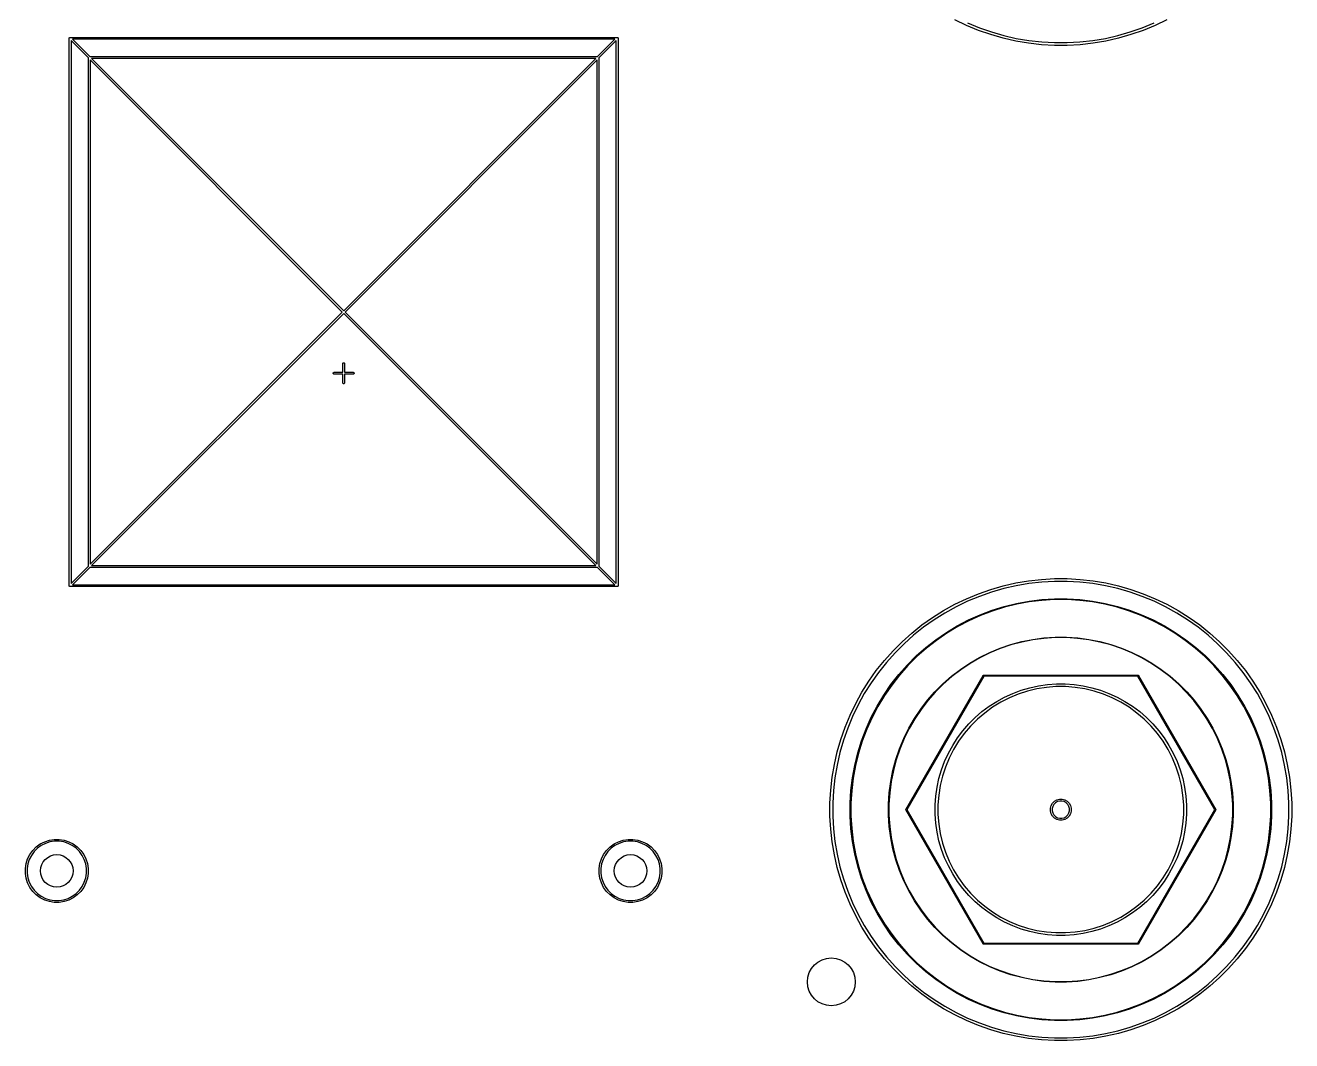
# Model space of a CAD drawing. Header units: inches. Extents: x 0.78 to 7.64, y -5.36 to -1.05.
# Drawn here: x 5.034 to 7.641, y -5.357 to -3.269 of the extents above; entities that cross this region are included whole.
import ezdxf

# ---------------------------------------------------------------- set-up
doc = ezdxf.new("R2010")
doc.units = ezdxf.units.IN
doc.header["$MEASUREMENT"] = 0
doc.layers.add('BLACK', color=250, linetype='CONTINUOUS')

msp = doc.modelspace()

# ---------------------------------------------------------------- linework, layer by layer
at = {"layer": 'BLACK', "linetype": 'CONTINUOUS'}
for p, q in [((6.9712, -3.2686), (6.9472, -3.257)), ((7.3836, -3.257), (7.3595, -3.2686)), ((6.9958, -3.2788), (6.9712, -3.2686)), ((6.9735, -3.2634), (6.9979, -3.2734)), ((7.021, -3.2876), (6.9958, -3.2788)), ((6.9979, -3.2734), (7.0227, -3.2821)), ((7.0227, -3.2821), (7.048, -3.2894)), ((7.2827, -3.2894), (7.308, -3.2821)), ((7.308, -3.2821), (7.3328, -3.2734)), ((7.3349, -3.2788), (7.3097, -3.2876)), ((7.3328, -3.2734), (7.3572, -3.2634)), ((7.3595, -3.2686), (7.3349, -3.2788)), ((5.124, -3.2953), (5.1242, -3.2945)), ((5.124, -4.4213), (5.124, -3.2953)), ((5.1242, -3.2945), (5.1252, -3.2935)), ((5.1252, -3.2935), (5.126, -3.2933)), ((5.126, -3.2933), (6.252, -3.2933)), ((5.1634, -3.3355), (5.128, -3.3)), ((5.128, -3.3), (5.128, -4.4165)), ((5.1307, -3.2972), (5.1662, -3.3327)), ((6.2472, -3.2972), (5.1307, -3.2972)), ((6.2118, -3.3327), (6.2472, -3.2972)), ((6.25, -3.3), (6.2146, -3.3355)), ((6.25, -4.4165), (6.25, -3.3)), ((6.252, -3.2933), (6.2527, -3.2935)), ((6.2527, -3.2935), (6.2538, -3.2945)), ((6.2538, -3.2945), (6.2539, -3.2953)), ((6.2539, -3.2953), (6.2539, -4.4213)), ((7.0466, -3.295), (7.021, -3.2876)), ((7.0726, -3.3009), (7.0466, -3.295)), ((7.048, -3.2894), (7.0737, -3.2953)), ((7.0989, -3.3054), (7.0726, -3.3009)), ((7.0737, -3.2953), (7.0997, -3.2997)), ((7.1254, -3.3084), (7.0989, -3.3054)), ((7.0997, -3.2997), (7.1259, -3.3027)), ((7.152, -3.3099), (7.1254, -3.3084)), ((7.1259, -3.3027), (7.1522, -3.3041)), ((7.1787, -3.3099), (7.152, -3.3099)), ((7.1522, -3.3041), (7.1785, -3.3041)), ((7.1785, -3.3041), (7.2048, -3.3027)), ((7.2053, -3.3084), (7.1787, -3.3099)), ((7.2048, -3.3027), (7.231, -3.2997)), ((7.2318, -3.3054), (7.2053, -3.3084)), ((7.231, -3.2997), (7.257, -3.2953)), ((7.2581, -3.3009), (7.2318, -3.3054)), ((7.257, -3.2953), (7.2827, -3.2894)), ((7.2841, -3.295), (7.2581, -3.3009)), ((7.3097, -3.2876), (7.2841, -3.295)), ((5.1634, -4.3811), (5.1634, -3.3355)), ((5.1662, -3.3327), (6.2118, -3.3327)), ((5.1701, -3.3366), (5.689, -3.8555)), ((6.2078, -3.3366), (5.1701, -3.3366)), ((5.689, -3.8555), (6.2078, -3.3366)), ((6.2146, -3.3355), (6.2146, -4.3811)), ((5.6862, -3.8583), (5.1673, -3.3394)), ((5.1673, -3.3394), (5.1673, -4.3771)), ((6.2106, -3.3394), (5.6918, -3.8583)), ((6.2106, -4.3771), (6.2106, -3.3394)), ((5.1673, -4.3771), (5.6862, -3.8583)), ((5.689, -3.8611), (5.1701, -4.3799)), ((6.2078, -4.3799), (5.689, -3.8611)), ((5.6918, -3.8583), (6.2106, -4.3771)), ((5.6675, -3.9835), (5.6685, -3.9824)), ((5.6675, -3.985), (5.6675, -3.9835)), ((5.6685, -3.9861), (5.6675, -3.985)), ((5.6685, -3.9824), (5.6693, -3.9823)), ((5.6693, -3.9862), (5.6685, -3.9861)), ((5.6693, -3.9823), (5.687, -3.9823)), ((5.687, -3.9862), (5.6693, -3.9862)), ((5.687, -3.9646), (5.6872, -3.9638)), ((5.687, -3.9823), (5.687, -3.9646)), ((5.687, -4.0039), (5.687, -3.9862)), ((5.6872, -3.9638), (5.6882, -3.9627)), ((5.6882, -3.9627), (5.6897, -3.9627)), ((5.6897, -3.9627), (5.6908, -3.9638)), ((5.6908, -3.9638), (5.6909, -3.9646)), ((5.6909, -3.9646), (5.6909, -3.9823)), ((5.6909, -3.9823), (5.7087, -3.9823)), ((5.7087, -3.9862), (5.6909, -3.9862)), ((5.6909, -3.9862), (5.6909, -4.0039)), ((5.7087, -3.9823), (5.7094, -3.9824)), ((5.7094, -3.9861), (5.7087, -3.9862)), ((5.7094, -3.9824), (5.7105, -3.9835)), ((5.7105, -3.985), (5.7094, -3.9861)), ((5.7105, -3.9835), (5.7105, -3.985)), ((5.6872, -4.0047), (5.687, -4.0039)), ((5.6882, -4.0058), (5.6872, -4.0047)), ((5.6897, -4.0058), (5.6882, -4.0058)), ((5.6908, -4.0047), (5.6897, -4.0058)), ((5.6909, -4.0039), (5.6908, -4.0047)), ((5.128, -4.4165), (5.1634, -4.3811)), ((5.1662, -4.3839), (5.1307, -4.4193)), ((6.2118, -4.3839), (5.1662, -4.3839)), ((5.1701, -4.3799), (6.2078, -4.3799)), ((6.2472, -4.4193), (6.2118, -4.3839)), ((6.2146, -4.3811), (6.25, -4.4165)), ((5.1242, -4.422), (5.124, -4.4213)), ((5.1252, -4.4231), (5.1242, -4.422)), ((5.126, -4.4232), (5.1252, -4.4231)), ((6.252, -4.4232), (5.126, -4.4232)), ((5.1307, -4.4193), (6.2472, -4.4193)), ((6.2527, -4.4231), (6.252, -4.4232)), ((6.2538, -4.422), (6.2527, -4.4231)), ((6.2539, -4.4213), (6.2538, -4.422)), ((6.9958, -4.4378), (7.021, -4.4289)), ((7.021, -4.4289), (7.0466, -4.4216)), ((7.048, -4.4271), (7.0227, -4.4344)), ((7.0466, -4.4216), (7.0726, -4.4156)), ((7.0737, -4.4212), (7.048, -4.4271)), ((7.0726, -4.4156), (7.0989, -4.4112)), ((7.0997, -4.4168), (7.0737, -4.4212)), ((7.0989, -4.4112), (7.1254, -4.4082)), ((7.1259, -4.4139), (7.0997, -4.4168)), ((7.1254, -4.4082), (7.152, -4.4067)), ((7.1522, -4.4124), (7.1259, -4.4139)), ((7.152, -4.4067), (7.1787, -4.4067)), ((7.1785, -4.4124), (7.1522, -4.4124)), ((7.2048, -4.4139), (7.1785, -4.4124)), ((7.1787, -4.4067), (7.2053, -4.4082)), ((7.231, -4.4168), (7.2048, -4.4139)), ((7.2053, -4.4082), (7.2318, -4.4112)), ((7.257, -4.4212), (7.231, -4.4168)), ((7.2318, -4.4112), (7.2581, -4.4156)), ((7.2827, -4.4271), (7.257, -4.4212)), ((7.2581, -4.4156), (7.2841, -4.4216)), ((7.308, -4.4344), (7.2827, -4.4271)), ((7.2841, -4.4216), (7.3097, -4.4289)), ((7.3097, -4.4289), (7.3349, -4.4378)), ((6.9472, -4.4595), (6.9712, -4.448)), ((6.9735, -4.4532), (6.9498, -4.4646)), ((6.9712, -4.448), (6.9958, -4.4378)), ((6.9979, -4.4431), (6.9735, -4.4532)), ((7.0227, -4.4344), (6.9979, -4.4431)), ((7.0488, -4.4638), (7.0743, -4.4575)), ((7.0743, -4.4575), (7.1, -4.4528)), ((7.1003, -4.4545), (7.0746, -4.4592)), ((7.1, -4.4528), (7.1261, -4.4496)), ((7.1262, -4.4514), (7.1003, -4.4545)), ((7.1261, -4.4496), (7.1522, -4.448)), ((7.1523, -4.4498), (7.1262, -4.4514)), ((7.1522, -4.448), (7.1785, -4.448)), ((7.1784, -4.4498), (7.1523, -4.4498)), ((7.2045, -4.4514), (7.1784, -4.4498)), ((7.1785, -4.448), (7.2046, -4.4496)), ((7.2304, -4.4545), (7.2045, -4.4514)), ((7.2046, -4.4496), (7.2307, -4.4528)), ((7.2561, -4.4592), (7.2304, -4.4545)), ((7.2307, -4.4528), (7.2565, -4.4575)), ((7.2565, -4.4575), (7.2819, -4.4638)), ((7.3328, -4.4431), (7.308, -4.4344)), ((7.3572, -4.4532), (7.3328, -4.4431)), ((7.3349, -4.4378), (7.3595, -4.448)), ((7.3809, -4.4646), (7.3572, -4.4532)), ((7.3595, -4.448), (7.3836, -4.4595)), ((6.9012, -4.4866), (6.9238, -4.4724)), ((6.9267, -4.4774), (6.9044, -4.4914)), ((6.9238, -4.4724), (6.9472, -4.4595)), ((6.9498, -4.4646), (6.9267, -4.4774)), ((6.9753, -4.4916), (6.9992, -4.4809)), ((6.9999, -4.4825), (6.9761, -4.4932)), ((6.9992, -4.4809), (7.0238, -4.4716)), ((7.0243, -4.4733), (6.9999, -4.4825)), ((7.0238, -4.4716), (7.0488, -4.4638)), ((7.0493, -4.4655), (7.0243, -4.4733)), ((7.0746, -4.4592), (7.0493, -4.4655)), ((7.2814, -4.4655), (7.2561, -4.4592)), ((7.3064, -4.4733), (7.2814, -4.4655)), ((7.2819, -4.4638), (7.3069, -4.4716)), ((7.3308, -4.4825), (7.3064, -4.4733)), ((7.3069, -4.4716), (7.3315, -4.4809)), ((7.3546, -4.4932), (7.3308, -4.4825)), ((7.3315, -4.4809), (7.3554, -4.4916)), ((7.404, -4.4774), (7.3809, -4.4646)), ((7.3836, -4.4595), (7.4069, -4.4724)), ((7.4263, -4.4914), (7.404, -4.4774)), ((7.4069, -4.4724), (7.4295, -4.4866)), ((6.8586, -4.5187), (6.8795, -4.502)), ((6.8829, -4.5066), (6.8623, -4.523)), ((6.8795, -4.502), (6.9012, -4.4866)), ((6.9044, -4.4914), (6.8829, -4.5066)), ((6.9297, -4.5174), (6.9521, -4.5038)), ((6.953, -4.5054), (6.9306, -4.5189)), ((6.9521, -4.5038), (6.9753, -4.4916)), ((6.9761, -4.4932), (6.953, -4.5054)), ((7.3777, -4.5054), (7.3546, -4.4932)), ((7.3554, -4.4916), (7.3786, -4.5038)), ((7.4001, -4.5189), (7.3777, -4.5054)), ((7.3786, -4.5038), (7.401, -4.5174)), ((7.4478, -4.5066), (7.4263, -4.4914)), ((7.4295, -4.4866), (7.4512, -4.502)), ((7.4684, -4.523), (7.4478, -4.5066)), ((7.4512, -4.502), (7.4721, -4.5187)), ((6.8388, -4.5364), (6.8586, -4.5187)), ((6.8623, -4.523), (6.8427, -4.5406)), ((6.8875, -4.5484), (6.9081, -4.5323)), ((6.9092, -4.5337), (6.8886, -4.5498)), ((6.9081, -4.5323), (6.9297, -4.5174)), ((6.9306, -4.5189), (6.9092, -4.5337)), ((7.0848, -4.5362), (7.1075, -4.5317)), ((7.1077, -4.5327), (7.085, -4.5372)), ((7.1075, -4.5317), (7.1306, -4.5287)), ((7.1307, -4.5297), (7.1077, -4.5327)), ((7.1306, -4.5287), (7.1537, -4.5272)), ((7.1538, -4.5281), (7.1307, -4.5297)), ((7.1537, -4.5272), (7.177, -4.5272)), ((7.1769, -4.5281), (7.1538, -4.5281)), ((7.2, -4.5297), (7.1769, -4.5281)), ((7.177, -4.5272), (7.2001, -4.5287)), ((7.223, -4.5327), (7.2, -4.5297)), ((7.2001, -4.5287), (7.2232, -4.5317)), ((7.2457, -4.5372), (7.223, -4.5327)), ((7.2232, -4.5317), (7.2459, -4.5362)), ((7.4216, -4.5337), (7.4001, -4.5189)), ((7.401, -4.5174), (7.4226, -4.5323)), ((7.4421, -4.5498), (7.4216, -4.5337)), ((7.4226, -4.5323), (7.4432, -4.5484)), ((7.488, -4.5406), (7.4684, -4.523)), ((7.4721, -4.5187), (7.4919, -4.5364)), ((6.8021, -4.5752), (6.8199, -4.5553)), ((6.8241, -4.5592), (6.8065, -4.5789)), ((6.8199, -4.5553), (6.8388, -4.5364)), ((6.8427, -4.5406), (6.8241, -4.5592)), ((6.8678, -4.5658), (6.8875, -4.5484)), ((6.8886, -4.5498), (6.8691, -4.5671)), ((6.998, -4.5689), (7.0189, -4.5586)), ((7.0193, -4.5595), (6.9985, -4.5698)), ((7.0189, -4.5586), (7.0403, -4.5497)), ((7.0407, -4.5506), (7.0193, -4.5595)), ((7.0403, -4.5497), (7.0623, -4.5423)), ((7.0626, -4.5432), (7.0407, -4.5506)), ((7.0623, -4.5423), (7.0848, -4.5362)), ((7.085, -4.5372), (7.0626, -4.5432)), ((7.2681, -4.5432), (7.2457, -4.5372)), ((7.2459, -4.5362), (7.2684, -4.5423)), ((7.29, -4.5506), (7.2681, -4.5432)), ((7.2684, -4.5423), (7.2904, -4.5497)), ((7.3114, -4.5595), (7.29, -4.5506)), ((7.2904, -4.5497), (7.3118, -4.5586)), ((7.3322, -4.5698), (7.3114, -4.5595)), ((7.3118, -4.5586), (7.3327, -4.5689)), ((7.4617, -4.5671), (7.4421, -4.5498)), ((7.4432, -4.5484), (7.4629, -4.5658)), ((7.5066, -4.5592), (7.488, -4.5406)), ((7.4919, -4.5364), (7.5108, -4.5553)), ((7.5242, -4.5789), (7.5066, -4.5592)), ((7.5108, -4.5553), (7.5286, -4.5752)), ((6.7855, -4.596), (6.8021, -4.5752)), ((6.8065, -4.5789), (6.7901, -4.5995)), ((6.8319, -4.604), (6.8493, -4.5844)), ((6.8506, -4.5856), (6.8333, -4.6051)), ((6.8493, -4.5844), (6.8678, -4.5658)), ((6.8691, -4.5671), (6.8506, -4.5856)), ((6.9586, -4.5934), (6.9779, -4.5805)), ((6.9785, -4.5813), (6.9592, -4.5942)), ((6.9779, -4.5805), (6.998, -4.5689)), ((6.9985, -4.5698), (6.9785, -4.5813)), ((7.3523, -4.5813), (7.3322, -4.5698)), ((7.3327, -4.5689), (7.3528, -4.5805)), ((7.3715, -4.5942), (7.3523, -4.5813)), ((7.3528, -4.5805), (7.3721, -4.5934)), ((7.4801, -4.5856), (7.4617, -4.5671)), ((7.4629, -4.5658), (7.4814, -4.5844)), ((7.4974, -4.6051), (7.4801, -4.5856)), ((7.4814, -4.5844), (7.4988, -4.604)), ((7.5406, -4.5995), (7.5242, -4.5789)), ((7.5286, -4.5752), (7.5452, -4.596)), ((6.7701, -4.6178), (6.7855, -4.596)), ((6.7901, -4.5995), (6.7748, -4.621)), ((6.8157, -4.6246), (6.8319, -4.604)), ((6.8333, -4.6051), (6.8172, -4.6257)), ((6.8463, -4.8814), (7.0054, -4.6058)), ((7.0068, -4.6073), (6.8483, -4.8819)), ((6.9227, -4.6228), (6.9402, -4.6075)), ((6.9408, -4.6083), (6.9234, -4.6236)), ((6.9402, -4.6075), (6.9586, -4.5934)), ((6.9592, -4.5942), (6.9408, -4.6083)), ((7.0054, -4.6058), (7.0056, -4.6055)), ((7.0056, -4.6055), (7.0058, -4.6055)), ((7.0058, -4.6055), (7.0059, -4.6054)), ((7.0059, -4.6054), (7.0062, -4.6053)), ((7.0062, -4.6053), (7.3245, -4.6053)), ((7.3239, -4.6073), (7.0068, -4.6073)), ((7.4824, -4.8819), (7.3239, -4.6073)), ((7.3245, -4.6053), (7.3248, -4.6054)), ((7.3248, -4.6054), (7.3249, -4.6055)), ((7.3249, -4.6055), (7.3251, -4.6055)), ((7.3251, -4.6055), (7.3253, -4.6058)), ((7.3253, -4.6058), (7.4844, -4.8814)), ((7.3899, -4.6083), (7.3715, -4.5942)), ((7.3721, -4.5934), (7.3905, -4.6075)), ((7.4073, -4.6236), (7.3899, -4.6083)), ((7.3905, -4.6075), (7.408, -4.6228)), ((7.5135, -4.6257), (7.4974, -4.6051)), ((7.4988, -4.604), (7.515, -4.6246)), ((7.5559, -4.621), (7.5406, -4.5995)), ((7.5452, -4.596), (7.5606, -4.6178)), ((6.7559, -4.6404), (6.7701, -4.6178)), ((6.7748, -4.621), (6.7608, -4.6433)), ((6.8008, -4.6462), (6.8157, -4.6246)), ((6.8172, -4.6257), (6.8023, -4.6472)), ((6.891, -4.6567), (6.9063, -4.6393)), ((6.907, -4.6399), (6.8918, -4.6574)), ((6.9063, -4.6393), (6.9227, -4.6228)), ((6.9234, -4.6236), (6.907, -4.6399)), ((7.0663, -4.6427), (7.0836, -4.6363)), ((7.0966, -4.6382), (7.0777, -4.6444)), ((7.0836, -4.6363), (7.1013, -4.6311)), ((7.116, -4.6336), (7.0966, -4.6382)), ((7.1013, -4.6311), (7.1194, -4.6271)), ((7.1356, -4.6305), (7.116, -4.6336)), ((7.1194, -4.6271), (7.1377, -4.6245)), ((7.1554, -4.6289), (7.1356, -4.6305)), ((7.1377, -4.6245), (7.1561, -4.6232)), ((7.1753, -4.6289), (7.1554, -4.6289)), ((7.1561, -4.6232), (7.1746, -4.6232)), ((7.1746, -4.6232), (7.193, -4.6245)), ((7.1951, -4.6305), (7.1753, -4.6289)), ((7.193, -4.6245), (7.2113, -4.6271)), ((7.2147, -4.6336), (7.1951, -4.6305)), ((7.2113, -4.6271), (7.2294, -4.6311)), ((7.2341, -4.6382), (7.2147, -4.6336)), ((7.2294, -4.6311), (7.2471, -4.6363)), ((7.253, -4.6444), (7.2341, -4.6382)), ((7.2471, -4.6363), (7.2644, -4.6427)), ((7.4237, -4.6399), (7.4073, -4.6236)), ((7.408, -4.6228), (7.4244, -4.6393)), ((7.4389, -4.6574), (7.4237, -4.6399)), ((7.4244, -4.6393), (7.4397, -4.6567)), ((7.5284, -4.6472), (7.5135, -4.6257)), ((7.515, -4.6246), (7.5299, -4.6462)), ((7.5699, -4.6433), (7.5559, -4.621)), ((7.5606, -4.6178), (7.5748, -4.6404)), ((6.7314, -4.6877), (6.743, -4.6637)), ((6.7481, -4.6663), (6.7366, -4.6901)), ((6.743, -4.6637), (6.7559, -4.6404)), ((6.7608, -4.6433), (6.7481, -4.6663)), ((6.7873, -4.6687), (6.8008, -4.6462)), ((6.8023, -4.6472), (6.7888, -4.6695)), ((6.8769, -4.6752), (6.891, -4.6567)), ((6.8918, -4.6574), (6.8777, -4.6757)), ((7.0177, -4.6693), (7.0333, -4.6593)), ((7.0417, -4.661), (7.0247, -4.6714)), ((7.0333, -4.6593), (7.0495, -4.6504)), ((7.0594, -4.652), (7.0417, -4.661)), ((7.0495, -4.6504), (7.0663, -4.6427)), ((7.0777, -4.6444), (7.0594, -4.652)), ((7.2713, -4.652), (7.253, -4.6444)), ((7.2644, -4.6427), (7.2812, -4.6504)), ((7.289, -4.661), (7.2713, -4.652)), ((7.2812, -4.6504), (7.2974, -4.6593)), ((7.306, -4.6714), (7.289, -4.661)), ((7.2974, -4.6593), (7.313, -4.6693)), ((7.453, -4.6757), (7.4389, -4.6574)), ((7.4397, -4.6567), (7.4539, -4.6752)), ((7.5419, -4.6695), (7.5284, -4.6472)), ((7.5299, -4.6462), (7.5434, -4.6687)), ((7.5826, -4.6663), (7.5699, -4.6433)), ((7.5748, -4.6404), (7.5877, -4.6637)), ((7.5941, -4.6901), (7.5826, -4.6663)), ((7.5877, -4.6637), (7.5993, -4.6877)), ((6.7212, -4.7124), (6.7314, -4.6877)), ((6.7366, -4.6901), (6.7266, -4.7144)), ((6.7643, -4.7158), (6.7751, -4.6919)), ((6.7751, -4.6919), (6.7873, -4.6687)), ((6.7888, -4.6695), (6.7767, -4.6926)), ((6.864, -4.6945), (6.8769, -4.6752)), ((6.8777, -4.6757), (6.8648, -4.695)), ((6.989, -4.6924), (7.0029, -4.6803)), ((7.0086, -4.6831), (6.9935, -4.696)), ((7.0029, -4.6803), (7.0177, -4.6693)), ((7.0247, -4.6714), (7.0086, -4.6831)), ((7.3221, -4.6831), (7.306, -4.6714)), ((7.313, -4.6693), (7.3278, -4.6803)), ((7.3372, -4.696), (7.3221, -4.6831)), ((7.3278, -4.6803), (7.3417, -4.6924)), ((7.4659, -4.695), (7.453, -4.6757)), ((7.4539, -4.6752), (7.4668, -4.6945)), ((7.554, -4.6926), (7.5419, -4.6695)), ((7.5434, -4.6687), (7.5556, -4.6919)), ((7.5556, -4.6919), (7.5664, -4.7158)), ((7.6041, -4.7144), (7.5941, -4.6901)), ((7.5993, -4.6877), (7.6095, -4.7124)), ((6.7124, -4.7375), (6.7212, -4.7124)), ((6.7266, -4.7144), (6.7179, -4.7393)), ((6.755, -4.7403), (6.7643, -4.7158)), ((6.766, -4.7165), (6.7567, -4.7409)), ((6.7767, -4.6926), (6.766, -4.7165)), ((6.8421, -4.7354), (6.8523, -4.7146)), ((6.8532, -4.715), (6.843, -4.7358)), ((6.8523, -4.7146), (6.864, -4.6945)), ((6.8648, -4.695), (6.8532, -4.715)), ((6.9638, -4.7195), (6.9759, -4.7055)), ((6.9795, -4.7101), (6.9666, -4.7252)), ((6.9759, -4.7055), (6.989, -4.6924)), ((6.9935, -4.696), (6.9795, -4.7101)), ((7.3512, -4.7101), (7.3372, -4.696)), ((7.3417, -4.6924), (7.3548, -4.7055)), ((7.3642, -4.7252), (7.3512, -4.7101)), ((7.3548, -4.7055), (7.3669, -4.7195)), ((7.4775, -4.715), (7.4659, -4.695)), ((7.4668, -4.6945), (7.4784, -4.7146)), ((7.4877, -4.7358), (7.4775, -4.715)), ((7.4784, -4.7146), (7.4886, -4.7354)), ((7.5647, -4.7165), (7.554, -4.6926)), ((7.574, -4.7409), (7.5647, -4.7165)), ((7.5664, -4.7158), (7.5757, -4.7403)), ((7.6128, -4.7393), (7.6041, -4.7144)), ((7.6095, -4.7124), (7.6183, -4.7375)), ((6.705, -4.7631), (6.7124, -4.7375)), ((6.7179, -4.7393), (6.7106, -4.7646)), ((6.7472, -4.7653), (6.755, -4.7403)), ((6.7567, -4.7409), (6.7489, -4.7658)), ((6.8332, -4.7569), (6.8421, -4.7354)), ((6.843, -4.7358), (6.8341, -4.7572)), ((6.9427, -4.7498), (6.9527, -4.7343)), ((6.9549, -4.7412), (6.9445, -4.7582)), ((6.9527, -4.7343), (6.9638, -4.7195)), ((6.9666, -4.7252), (6.9549, -4.7412)), ((7.3758, -4.7412), (7.3642, -4.7252)), ((7.3669, -4.7195), (7.378, -4.7343)), ((7.3862, -4.7582), (7.3758, -4.7412)), ((7.378, -4.7343), (7.388, -4.7498)), ((7.4966, -4.7572), (7.4877, -4.7358)), ((7.4886, -4.7354), (7.4975, -4.7569)), ((7.5818, -4.7658), (7.574, -4.7409)), ((7.5757, -4.7403), (7.5835, -4.7653)), ((7.6201, -4.7646), (7.6128, -4.7393)), ((7.6183, -4.7375), (7.6257, -4.7631)), ((6.6991, -4.7891), (6.705, -4.7631)), ((6.7106, -4.7646), (6.7047, -4.7903)), ((6.741, -4.7908), (6.7472, -4.7653)), ((6.7489, -4.7658), (6.7427, -4.7912)), ((6.8257, -4.7789), (6.8332, -4.7569)), ((6.8341, -4.7572), (6.8267, -4.7791)), ((6.9262, -4.7828), (6.9339, -4.766)), ((6.9339, -4.766), (6.9427, -4.7498)), ((6.9445, -4.7582), (6.9355, -4.7759)), ((7.3952, -4.7759), (7.3862, -4.7582)), ((7.388, -4.7498), (7.3968, -4.766)), ((7.3968, -4.766), (7.4045, -4.7828)), ((7.504, -4.7791), (7.4966, -4.7572)), ((7.4975, -4.7569), (7.505, -4.7789)), ((7.588, -4.7912), (7.5818, -4.7658)), ((7.5835, -4.7653), (7.5897, -4.7908)), ((7.626, -4.7903), (7.6201, -4.7646)), ((7.6257, -4.7631), (7.6316, -4.7891)), ((6.6946, -4.8154), (6.6991, -4.7891)), ((6.7047, -4.7903), (6.7003, -4.8162)), ((6.7362, -4.8166), (6.741, -4.7908)), ((6.7427, -4.7912), (6.738, -4.8168)), ((6.8197, -4.8013), (6.8257, -4.7789)), ((6.8267, -4.7791), (6.8207, -4.8015)), ((6.9197, -4.8001), (6.9262, -4.7828)), ((6.9279, -4.7943), (6.9217, -4.8132)), ((6.9355, -4.7759), (6.9279, -4.7943)), ((7.4029, -4.7943), (7.3952, -4.7759)), ((7.409, -4.8132), (7.4029, -4.7943)), ((7.4045, -4.7828), (7.411, -4.8001)), ((7.51, -4.8015), (7.504, -4.7791)), ((7.505, -4.7789), (7.511, -4.8013)), ((7.5927, -4.8168), (7.588, -4.7912)), ((7.5897, -4.7908), (7.5945, -4.8166)), ((7.6304, -4.8162), (7.626, -4.7903)), ((7.6316, -4.7891), (7.6361, -4.8154)), ((6.6916, -4.8419), (6.6946, -4.8154)), ((6.7003, -4.8162), (6.6973, -4.8424)), ((6.7331, -4.8426), (6.7362, -4.8166)), ((6.738, -4.8168), (6.7348, -4.8428)), ((6.8152, -4.8241), (6.8197, -4.8013)), ((6.8207, -4.8015), (6.8162, -4.8242)), ((6.9106, -4.8359), (6.9145, -4.8179)), ((6.9145, -4.8179), (6.9197, -4.8001)), ((6.9217, -4.8132), (6.9171, -4.8325)), ((7.4136, -4.8325), (7.409, -4.8132)), ((7.411, -4.8001), (7.4162, -4.8179)), ((7.4162, -4.8179), (7.4201, -4.8359)), ((7.5146, -4.8242), (7.51, -4.8015)), ((7.511, -4.8013), (7.5155, -4.8241)), ((7.5959, -4.8428), (7.5927, -4.8168)), ((7.5945, -4.8166), (7.5976, -4.8426)), ((7.6334, -4.8424), (7.6304, -4.8162)), ((7.6361, -4.8154), (7.6391, -4.8419)), ((6.6901, -4.8686), (6.6916, -4.8419)), ((6.6973, -4.8424), (6.6959, -4.8687)), ((6.7315, -4.8688), (6.7331, -4.8426)), ((6.7348, -4.8428), (6.7333, -4.8688)), ((6.8106, -4.8703), (6.8121, -4.8471)), ((6.8131, -4.8472), (6.8116, -4.8703)), ((6.8121, -4.8471), (6.8152, -4.8241)), ((6.8162, -4.8242), (6.8131, -4.8472)), ((6.908, -4.8542), (6.9106, -4.8359)), ((6.9171, -4.8325), (6.914, -4.8521)), ((7.4167, -4.8521), (7.4136, -4.8325)), ((7.4201, -4.8359), (7.4227, -4.8542)), ((7.5176, -4.8472), (7.5146, -4.8242)), ((7.5155, -4.8241), (7.5186, -4.8471)), ((7.5191, -4.8703), (7.5176, -4.8472)), ((7.5186, -4.8471), (7.5201, -4.8703)), ((7.5974, -4.8688), (7.5959, -4.8428)), ((7.5976, -4.8426), (7.5992, -4.8688)), ((7.6348, -4.8687), (7.6334, -4.8424)), ((7.6391, -4.8419), (7.6406, -4.8686)), ((6.6901, -4.8687), (6.6901, -4.8686)), ((6.6901, -4.8952), (6.6901, -4.8687)), ((6.6959, -4.8687), (6.6959, -4.8951)), ((6.7315, -4.895), (6.7315, -4.8688)), ((6.7315, -4.8688), (6.7315, -4.8688)), ((6.7333, -4.8688), (6.7333, -4.8949)), ((6.8106, -4.8935), (6.8106, -4.8703)), ((6.8106, -4.8703), (6.8106, -4.8703)), ((6.8116, -4.8703), (6.8116, -4.8935)), ((6.9067, -4.872), (6.908, -4.8542)), ((6.9067, -4.8727), (6.9067, -4.872)), ((6.9067, -4.8911), (6.9067, -4.8727)), ((6.914, -4.8521), (6.9124, -4.872)), ((6.9124, -4.872), (6.9124, -4.8918)), ((7.1439, -4.8791), (7.1453, -4.8736)), ((7.1453, -4.8736), (7.1482, -4.8687)), ((7.1482, -4.8687), (7.1522, -4.8647)), ((7.1512, -4.871), (7.1488, -4.8751)), ((7.1545, -4.8677), (7.1512, -4.871)), ((7.1522, -4.8647), (7.1571, -4.8619)), ((7.1585, -4.8654), (7.1545, -4.8677)), ((7.1571, -4.8619), (7.1625, -4.8604)), ((7.163, -4.8642), (7.1585, -4.8654)), ((7.1625, -4.8604), (7.1682, -4.8604)), ((7.1677, -4.8642), (7.163, -4.8642)), ((7.1722, -4.8654), (7.1677, -4.8642)), ((7.1682, -4.8604), (7.1736, -4.8619)), ((7.1762, -4.8677), (7.1722, -4.8654)), ((7.1736, -4.8619), (7.1785, -4.8647)), ((7.1795, -4.871), (7.1762, -4.8677)), ((7.1785, -4.8647), (7.1825, -4.8687)), ((7.1819, -4.8751), (7.1795, -4.871)), ((7.1825, -4.8687), (7.1854, -4.8736)), ((7.1854, -4.8736), (7.1868, -4.8791)), ((7.4183, -4.872), (7.4167, -4.8521)), ((7.4183, -4.8918), (7.4183, -4.872)), ((7.4227, -4.8542), (7.424, -4.8727)), ((7.424, -4.8727), (7.424, -4.8911)), ((7.5191, -4.8935), (7.5191, -4.8703)), ((7.5201, -4.8703), (7.5201, -4.8935)), ((7.5974, -4.8949), (7.5974, -4.8688)), ((7.5992, -4.8688), (7.5992, -4.895)), ((7.6348, -4.8951), (7.6348, -4.8687)), ((7.6406, -4.8686), (7.6406, -4.8952)), ((6.6916, -4.9218), (6.6901, -4.8952)), ((6.6959, -4.8951), (6.6973, -4.9214)), ((6.7331, -4.9212), (6.7315, -4.895)), ((6.7333, -4.8949), (6.7348, -4.921)), ((6.8121, -4.9167), (6.8106, -4.8935)), ((6.8116, -4.8935), (6.8131, -4.9166)), ((6.8462, -4.8818), (6.8463, -4.8814)), ((6.8462, -4.8819), (6.8462, -4.8818)), ((6.8462, -4.882), (6.8462, -4.8819)), ((6.8463, -4.8824), (6.8462, -4.882)), ((7.0054, -5.158), (6.8463, -4.8824)), ((6.8483, -4.8819), (7.0068, -5.1565)), ((6.908, -4.9096), (6.9067, -4.8911)), ((6.9124, -4.8918), (6.914, -4.9116)), ((7.1439, -4.8796), (7.1439, -4.8791)), ((7.1439, -4.8847), (7.1439, -4.8796)), ((7.1453, -4.8902), (7.1439, -4.8847)), ((7.1482, -4.8951), (7.1453, -4.8902)), ((7.1488, -4.8751), (7.1476, -4.8796)), ((7.1476, -4.8796), (7.1476, -4.8842)), ((7.1476, -4.8842), (7.1488, -4.8887)), ((7.1522, -4.8991), (7.1482, -4.8951)), ((7.1488, -4.8887), (7.1512, -4.8928)), ((7.1512, -4.8928), (7.1545, -4.8961)), ((7.1571, -4.9019), (7.1522, -4.8991)), ((7.1545, -4.8961), (7.1585, -4.8984)), ((7.1585, -4.8984), (7.163, -4.8996)), ((7.163, -4.8996), (7.1677, -4.8996)), ((7.1677, -4.8996), (7.1722, -4.8984)), ((7.1722, -4.8984), (7.1762, -4.8961)), ((7.1785, -4.8991), (7.1736, -4.9019)), ((7.1762, -4.8961), (7.1795, -4.8928)), ((7.1825, -4.8951), (7.1785, -4.8991)), ((7.1795, -4.8928), (7.1819, -4.8887)), ((7.1831, -4.8796), (7.1819, -4.8751)), ((7.1819, -4.8887), (7.1831, -4.8842)), ((7.1854, -4.8902), (7.1825, -4.8951)), ((7.1831, -4.8842), (7.1831, -4.8796)), ((7.1868, -4.8847), (7.1854, -4.8902)), ((7.1868, -4.8791), (7.1868, -4.8847)), ((7.3239, -5.1565), (7.4824, -4.8819)), ((7.4844, -4.8824), (7.3253, -5.158)), ((7.4167, -4.9116), (7.4183, -4.8918)), ((7.424, -4.8911), (7.4227, -4.9096)), ((7.4844, -4.8814), (7.4846, -4.8818)), ((7.4846, -4.882), (7.4844, -4.8824)), ((7.4846, -4.8818), (7.4845, -4.8819)), ((7.4845, -4.8819), (7.4846, -4.882)), ((7.5176, -4.9166), (7.5191, -4.8935)), ((7.5201, -4.8935), (7.5186, -4.9167)), ((7.5959, -4.921), (7.5974, -4.8949)), ((7.5992, -4.895), (7.5976, -4.9212)), ((7.6334, -4.9214), (7.6348, -4.8951)), ((7.6406, -4.8952), (7.6391, -4.9218)), ((6.6946, -4.9483), (6.6916, -4.9218)), ((6.6973, -4.9214), (6.7003, -4.9475)), ((6.7362, -4.9472), (6.7331, -4.9212)), ((6.7348, -4.921), (6.738, -4.9469)), ((6.8152, -4.9397), (6.8121, -4.9167)), ((6.8131, -4.9166), (6.8162, -4.9395)), ((6.9106, -4.9279), (6.908, -4.9096)), ((6.914, -4.9116), (6.9171, -4.9313)), ((7.1625, -4.9034), (7.1571, -4.9019)), ((7.1682, -4.9034), (7.1625, -4.9034)), ((7.1736, -4.9019), (7.1682, -4.9034)), ((7.4136, -4.9313), (7.4167, -4.9116)), ((7.4227, -4.9096), (7.4201, -4.9279)), ((7.5146, -4.9395), (7.5176, -4.9166)), ((7.5186, -4.9167), (7.5155, -4.9397)), ((7.5927, -4.9469), (7.5959, -4.921)), ((7.5976, -4.9212), (7.5945, -4.9472)), ((7.6304, -4.9475), (7.6334, -4.9214)), ((7.6391, -4.9218), (7.6361, -4.9483)), ((5.0562, -4.9585), (5.0645, -4.9525)), ((5.0645, -4.9525), (5.0736, -4.9479)), ((5.075, -4.9513), (5.0664, -4.9557)), ((5.0736, -4.9479), (5.0833, -4.9447)), ((5.0841, -4.9484), (5.075, -4.9513)), ((5.0833, -4.9447), (5.0933, -4.9431)), ((5.0936, -4.9469), (5.0841, -4.9484)), ((5.0933, -4.9431), (5.1035, -4.9431)), ((5.1032, -4.9469), (5.0936, -4.9469)), ((5.1127, -4.9484), (5.1032, -4.9469)), ((5.1035, -4.9431), (5.1136, -4.9447)), ((5.1219, -4.9513), (5.1127, -4.9484)), ((5.1136, -4.9447), (5.1233, -4.9479)), ((5.1304, -4.9557), (5.1219, -4.9513)), ((5.1233, -4.9479), (5.1324, -4.9525)), ((5.1324, -4.9525), (5.1406, -4.9585)), ((6.2373, -4.9585), (6.2456, -4.9525)), ((6.2456, -4.9525), (6.2547, -4.9479)), ((6.2561, -4.9513), (6.2475, -4.9557)), ((6.2547, -4.9479), (6.2644, -4.9447)), ((6.2652, -4.9484), (6.2561, -4.9513)), ((6.2644, -4.9447), (6.2744, -4.9431)), ((6.2747, -4.9469), (6.2652, -4.9484)), ((6.2744, -4.9431), (6.2846, -4.9431)), ((6.2843, -4.9469), (6.2747, -4.9469)), ((6.2938, -4.9484), (6.2843, -4.9469)), ((6.2846, -4.9431), (6.2947, -4.9447)), ((6.303, -4.9513), (6.2938, -4.9484)), ((6.2947, -4.9447), (6.3044, -4.9479)), ((6.3115, -4.9557), (6.303, -4.9513)), ((6.3044, -4.9479), (6.3135, -4.9525)), ((6.3135, -4.9525), (6.3217, -4.9585)), ((6.6991, -4.9746), (6.6946, -4.9483)), ((6.7003, -4.9475), (6.7047, -4.9735)), ((6.741, -4.973), (6.7362, -4.9472)), ((6.738, -4.9469), (6.7427, -4.9726)), ((6.8197, -4.9625), (6.8152, -4.9397)), ((6.8162, -4.9395), (6.8207, -4.9623)), ((6.9145, -4.9459), (6.9106, -4.9279)), ((6.9197, -4.9636), (6.9145, -4.9459)), ((6.9171, -4.9313), (6.9217, -4.9506)), ((6.9217, -4.9506), (6.9279, -4.9695)), ((7.4029, -4.9695), (7.409, -4.9506)), ((7.409, -4.9506), (7.4136, -4.9313)), ((7.4162, -4.9459), (7.411, -4.9636)), ((7.4201, -4.9279), (7.4162, -4.9459)), ((7.51, -4.9623), (7.5146, -4.9395)), ((7.5155, -4.9397), (7.511, -4.9625)), ((7.588, -4.9726), (7.5927, -4.9469)), ((7.5945, -4.9472), (7.5897, -4.973)), ((7.626, -4.9735), (7.6304, -4.9475)), ((7.6361, -4.9483), (7.6316, -4.9746)), ((5.0384, -4.983), (5.043, -4.9739)), ((5.0462, -4.9759), (5.0419, -4.9844)), ((5.043, -4.9739), (5.049, -4.9657)), ((5.0519, -4.9681), (5.0462, -4.9759)), ((5.049, -4.9657), (5.0562, -4.9585)), ((5.0587, -4.9613), (5.0519, -4.9681)), ((5.0664, -4.9557), (5.0587, -4.9613)), ((5.1382, -4.9613), (5.1304, -4.9557)), ((5.145, -4.9681), (5.1382, -4.9613)), ((5.1406, -4.9585), (5.1478, -4.9657)), ((5.1506, -4.9759), (5.145, -4.9681)), ((5.1478, -4.9657), (5.1538, -4.9739)), ((5.155, -4.9844), (5.1506, -4.9759)), ((5.1538, -4.9739), (5.1584, -4.983)), ((6.2195, -4.983), (6.2241, -4.9739)), ((6.2273, -4.9759), (6.223, -4.9844)), ((6.2241, -4.9739), (6.2301, -4.9657)), ((6.233, -4.9681), (6.2273, -4.9759)), ((6.2301, -4.9657), (6.2373, -4.9585)), ((6.2398, -4.9613), (6.233, -4.9681)), ((6.2475, -4.9557), (6.2398, -4.9613)), ((6.3193, -4.9613), (6.3115, -4.9557)), ((6.3261, -4.9681), (6.3193, -4.9613)), ((6.3217, -4.9585), (6.3289, -4.9657)), ((6.3317, -4.9759), (6.3261, -4.9681)), ((6.3289, -4.9657), (6.3349, -4.9739)), ((6.3361, -4.9844), (6.3317, -4.9759)), ((6.3349, -4.9739), (6.3395, -4.983)), ((6.705, -5.0006), (6.6991, -4.9746)), ((6.7047, -4.9735), (6.7106, -4.9992)), ((6.7472, -4.9984), (6.741, -4.973)), ((6.7427, -4.9726), (6.7489, -4.998)), ((6.8257, -4.9849), (6.8197, -4.9625)), ((6.8207, -4.9623), (6.8267, -4.9846)), ((6.9262, -4.981), (6.9197, -4.9636)), ((6.9279, -4.9695), (6.9355, -4.9879)), ((7.3952, -4.9879), (7.4029, -4.9695)), ((7.411, -4.9636), (7.4045, -4.981)), ((7.504, -4.9846), (7.51, -4.9623)), ((7.511, -4.9625), (7.505, -4.9849)), ((7.5818, -4.998), (7.588, -4.9726)), ((7.5897, -4.973), (7.5835, -4.9984)), ((7.6201, -4.9992), (7.626, -4.9735)), ((7.6316, -4.9746), (7.6257, -5.0006)), ((5.0337, -5.0028), (5.0353, -4.9927)), ((5.0337, -5.0031), (5.0337, -5.0028)), ((5.0337, -5.013), (5.0337, -5.0031)), ((5.0353, -4.9927), (5.0384, -4.983)), ((5.0389, -4.9936), (5.0374, -5.0031)), ((5.0374, -5.0031), (5.0374, -5.0127)), ((5.0419, -4.9844), (5.0389, -4.9936)), ((5.1579, -4.9936), (5.155, -4.9844)), ((5.1594, -5.0031), (5.1579, -4.9936)), ((5.1584, -4.983), (5.1616, -4.9927)), ((5.1594, -5.0127), (5.1594, -5.0031)), ((5.1616, -4.9927), (5.1632, -5.0028)), ((5.1632, -5.0028), (5.1632, -5.013)), ((6.2148, -5.0028), (6.2164, -4.9927)), ((6.2148, -5.0031), (6.2148, -5.0028)), ((6.2148, -5.013), (6.2148, -5.0031)), ((6.2164, -4.9927), (6.2195, -4.983)), ((6.22, -4.9936), (6.2185, -5.0031)), ((6.2185, -5.0031), (6.2185, -5.0127)), ((6.223, -4.9844), (6.22, -4.9936)), ((6.339, -4.9936), (6.3361, -4.9844)), ((6.3406, -5.0031), (6.339, -4.9936)), ((6.3395, -4.983), (6.3427, -4.9927)), ((6.3406, -5.0127), (6.3406, -5.0031)), ((6.3427, -4.9927), (6.3443, -5.0028)), ((6.3443, -5.0028), (6.3443, -5.013)), ((6.7124, -5.0263), (6.705, -5.0006)), ((6.7106, -4.9992), (6.7179, -5.0245)), ((6.755, -5.0235), (6.7472, -4.9984)), ((6.7489, -4.998), (6.7567, -5.0229)), ((6.8332, -5.0069), (6.8257, -4.9849)), ((6.8267, -4.9846), (6.8341, -5.0066)), ((6.9339, -4.9978), (6.9262, -4.981)), ((6.9427, -5.014), (6.9339, -4.9978)), ((6.9355, -4.9879), (6.9445, -5.0056)), ((7.3862, -5.0056), (7.3952, -4.9879)), ((7.3968, -4.9978), (7.388, -5.014)), ((7.4045, -4.981), (7.3968, -4.9978)), ((7.4966, -5.0066), (7.504, -4.9846)), ((7.505, -4.9849), (7.4975, -5.0069)), ((7.574, -5.0229), (7.5818, -4.998)), ((7.5835, -4.9984), (7.5757, -5.0235)), ((7.6128, -5.0245), (7.6201, -4.9992)), ((7.6257, -5.0006), (7.6183, -5.0263)), ((5.0353, -5.023), (5.0337, -5.013)), ((5.0384, -5.0327), (5.0353, -5.023)), ((5.0374, -5.0127), (5.0389, -5.0222)), ((5.0389, -5.0222), (5.0419, -5.0313)), ((5.0419, -5.0313), (5.0462, -5.0399)), ((5.1506, -5.0399), (5.155, -5.0313)), ((5.155, -5.0313), (5.1579, -5.0222)), ((5.1579, -5.0222), (5.1594, -5.0127)), ((5.1616, -5.023), (5.1584, -5.0327)), ((5.1632, -5.013), (5.1616, -5.023)), ((6.2164, -5.023), (6.2148, -5.013)), ((6.2195, -5.0327), (6.2164, -5.023)), ((6.2185, -5.0127), (6.22, -5.0222)), ((6.22, -5.0222), (6.223, -5.0313)), ((6.223, -5.0313), (6.2273, -5.0399)), ((6.3317, -5.0399), (6.3361, -5.0313)), ((6.3361, -5.0313), (6.339, -5.0222)), ((6.339, -5.0222), (6.3406, -5.0127)), ((6.3427, -5.023), (6.3395, -5.0327)), ((6.3443, -5.013), (6.3427, -5.023)), ((6.7212, -5.0514), (6.7124, -5.0263)), ((6.7179, -5.0245), (6.7266, -5.0494)), ((6.7643, -5.048), (6.755, -5.0235)), ((6.7567, -5.0229), (6.766, -5.0473)), ((6.8421, -5.0284), (6.8332, -5.0069)), ((6.8341, -5.0066), (6.843, -5.028)), ((6.8523, -5.0492), (6.8421, -5.0284)), ((6.843, -5.028), (6.8532, -5.0487)), ((6.9527, -5.0295), (6.9427, -5.014)), ((6.9445, -5.0056), (6.9549, -5.0225)), ((6.9638, -5.0443), (6.9527, -5.0295)), ((6.9549, -5.0225), (6.9666, -5.0386)), ((7.3642, -5.0386), (7.3758, -5.0225)), ((7.378, -5.0295), (7.3669, -5.0443)), ((7.3758, -5.0225), (7.3862, -5.0056)), ((7.388, -5.014), (7.378, -5.0295)), ((7.4775, -5.0487), (7.4877, -5.028)), ((7.4886, -5.0284), (7.4784, -5.0492)), ((7.4877, -5.028), (7.4966, -5.0066)), ((7.4975, -5.0069), (7.4886, -5.0284)), ((7.5647, -5.0473), (7.574, -5.0229)), ((7.5757, -5.0235), (7.5664, -5.048)), ((7.6041, -5.0494), (7.6128, -5.0245)), ((7.6183, -5.0263), (7.6095, -5.0514)), ((5.043, -5.0418), (5.0384, -5.0327)), ((5.049, -5.0501), (5.043, -5.0418)), ((5.0462, -5.0399), (5.0519, -5.0476)), ((5.0562, -5.0573), (5.049, -5.0501)), ((5.0519, -5.0476), (5.0587, -5.0544)), ((5.0645, -5.0633), (5.0562, -5.0573)), ((5.0587, -5.0544), (5.0664, -5.0601)), ((5.1304, -5.0601), (5.1382, -5.0544)), ((5.1406, -5.0573), (5.1324, -5.0633)), ((5.1382, -5.0544), (5.145, -5.0476)), ((5.1478, -5.0501), (5.1406, -5.0573)), ((5.145, -5.0476), (5.1506, -5.0399)), ((5.1538, -5.0418), (5.1478, -5.0501)), ((5.1584, -5.0327), (5.1538, -5.0418)), ((6.2241, -5.0418), (6.2195, -5.0327)), ((6.2301, -5.0501), (6.2241, -5.0418)), ((6.2273, -5.0399), (6.233, -5.0476)), ((6.2373, -5.0573), (6.2301, -5.0501)), ((6.233, -5.0476), (6.2398, -5.0544)), ((6.2456, -5.0633), (6.2373, -5.0573)), ((6.2398, -5.0544), (6.2475, -5.0601)), ((6.3115, -5.0601), (6.3193, -5.0544)), ((6.3217, -5.0573), (6.3135, -5.0633)), ((6.3193, -5.0544), (6.3261, -5.0476)), ((6.3289, -5.0501), (6.3217, -5.0573)), ((6.3261, -5.0476), (6.3317, -5.0399)), ((6.3349, -5.0418), (6.3289, -5.0501)), ((6.3395, -5.0327), (6.3349, -5.0418)), ((6.7314, -5.0761), (6.7212, -5.0514)), ((6.7266, -5.0494), (6.7366, -5.0737)), ((6.7751, -5.0719), (6.7643, -5.048)), ((6.766, -5.0473), (6.7767, -5.0711)), ((6.864, -5.0693), (6.8523, -5.0492)), ((6.8532, -5.0487), (6.8648, -5.0688)), ((6.9759, -5.0583), (6.9638, -5.0443)), ((6.9666, -5.0386), (6.9795, -5.0537)), ((6.9795, -5.0537), (6.9935, -5.0678)), ((7.3372, -5.0678), (7.3512, -5.0537)), ((7.3512, -5.0537), (7.3642, -5.0386)), ((7.3669, -5.0443), (7.3548, -5.0583)), ((7.4659, -5.0688), (7.4775, -5.0487)), ((7.4784, -5.0492), (7.4668, -5.0693)), ((7.554, -5.0711), (7.5647, -5.0473)), ((7.5664, -5.048), (7.5556, -5.0719)), ((7.5941, -5.0737), (7.6041, -5.0494)), ((7.6095, -5.0514), (7.5993, -5.0761)), ((5.0736, -5.0679), (5.0645, -5.0633)), ((5.0664, -5.0601), (5.075, -5.0644)), ((5.0833, -5.071), (5.0736, -5.0679)), ((5.075, -5.0644), (5.0841, -5.0674)), ((5.0933, -5.0726), (5.0833, -5.071)), ((5.0841, -5.0674), (5.0936, -5.0689)), ((5.1035, -5.0726), (5.0933, -5.0726)), ((5.0936, -5.0689), (5.1032, -5.0689)), ((5.1032, -5.0689), (5.1127, -5.0674)), ((5.1136, -5.071), (5.1035, -5.0726)), ((5.1127, -5.0674), (5.1219, -5.0644)), ((5.1233, -5.0679), (5.1136, -5.071)), ((5.1219, -5.0644), (5.1304, -5.0601)), ((5.1324, -5.0633), (5.1233, -5.0679)), ((6.2547, -5.0679), (6.2456, -5.0633)), ((6.2475, -5.0601), (6.2561, -5.0644)), ((6.2644, -5.071), (6.2547, -5.0679)), ((6.2561, -5.0644), (6.2652, -5.0674)), ((6.2744, -5.0726), (6.2644, -5.071)), ((6.2652, -5.0674), (6.2747, -5.0689)), ((6.2846, -5.0726), (6.2744, -5.0726)), ((6.2747, -5.0689), (6.2843, -5.0689)), ((6.2843, -5.0689), (6.2938, -5.0674)), ((6.2947, -5.071), (6.2846, -5.0726)), ((6.2938, -5.0674), (6.303, -5.0644)), ((6.3044, -5.0679), (6.2947, -5.071)), ((6.303, -5.0644), (6.3115, -5.0601)), ((6.3135, -5.0633), (6.3044, -5.0679)), ((6.743, -5.1001), (6.7314, -5.0761)), ((6.7366, -5.0737), (6.7481, -5.0975)), ((6.7873, -5.0951), (6.7751, -5.0719)), ((6.7767, -5.0711), (6.7888, -5.0943)), ((6.8769, -5.0886), (6.864, -5.0693)), ((6.8648, -5.0688), (6.8777, -5.088)), ((6.989, -5.0713), (6.9759, -5.0583)), ((7.0029, -5.0834), (6.989, -5.0713)), ((6.9935, -5.0678), (7.0086, -5.0807)), ((7.0177, -5.0945), (7.0029, -5.0834)), ((7.0086, -5.0807), (7.0247, -5.0924)), ((7.306, -5.0924), (7.3221, -5.0807)), ((7.3278, -5.0834), (7.313, -5.0945)), ((7.3221, -5.0807), (7.3372, -5.0678)), ((7.3417, -5.0713), (7.3278, -5.0834)), ((7.3548, -5.0583), (7.3417, -5.0713)), ((7.453, -5.088), (7.4659, -5.0688)), ((7.4668, -5.0693), (7.4539, -5.0886)), ((7.5419, -5.0943), (7.554, -5.0711)), ((7.5556, -5.0719), (7.5434, -5.0951)), ((7.5826, -5.0975), (7.5941, -5.0737)), ((7.5993, -5.0761), (7.5877, -5.1001)), ((6.7559, -5.1234), (6.743, -5.1001)), ((6.7481, -5.0975), (6.7608, -5.1205)), ((6.8008, -5.1176), (6.7873, -5.0951)), ((6.7888, -5.0943), (6.8023, -5.1166)), ((6.891, -5.107), (6.8769, -5.0886)), ((6.8777, -5.088), (6.8918, -5.1064)), ((6.9063, -5.1245), (6.891, -5.107)), ((6.8918, -5.1064), (6.907, -5.1238)), ((7.0333, -5.1045), (7.0177, -5.0945)), ((7.0247, -5.0924), (7.0417, -5.1028)), ((7.0495, -5.1134), (7.0333, -5.1045)), ((7.0417, -5.1028), (7.0594, -5.1118)), ((7.2713, -5.1118), (7.289, -5.1028)), ((7.2974, -5.1045), (7.2812, -5.1134)), ((7.289, -5.1028), (7.306, -5.0924)), ((7.313, -5.0945), (7.2974, -5.1045)), ((7.4237, -5.1238), (7.4389, -5.1064)), ((7.4397, -5.107), (7.4244, -5.1245)), ((7.4389, -5.1064), (7.453, -5.088)), ((7.4539, -5.0886), (7.4397, -5.107)), ((7.5284, -5.1166), (7.5419, -5.0943)), ((7.5434, -5.0951), (7.5299, -5.1176)), ((7.5699, -5.1205), (7.5826, -5.0975)), ((7.5877, -5.1001), (7.5748, -5.1234)), ((6.7701, -5.146), (6.7559, -5.1234)), ((6.7608, -5.1205), (6.7748, -5.1428)), ((6.8157, -5.1391), (6.8008, -5.1176)), ((6.8023, -5.1166), (6.8172, -5.1381)), ((6.9227, -5.1409), (6.9063, -5.1245)), ((6.907, -5.1238), (6.9234, -5.1402)), ((7.0663, -5.121), (7.0495, -5.1134)), ((7.0594, -5.1118), (7.0777, -5.1194)), ((7.0836, -5.1275), (7.0663, -5.121)), ((7.0777, -5.1194), (7.0966, -5.1255)), ((7.1013, -5.1327), (7.0836, -5.1275)), ((7.0966, -5.1255), (7.116, -5.1302)), ((7.1194, -5.1366), (7.1013, -5.1327)), ((7.116, -5.1302), (7.1356, -5.1333)), ((7.1356, -5.1333), (7.1554, -5.1348)), ((7.1554, -5.1348), (7.1753, -5.1348)), ((7.1753, -5.1348), (7.1951, -5.1333)), ((7.1951, -5.1333), (7.2147, -5.1302)), ((7.2294, -5.1327), (7.2113, -5.1366)), ((7.2147, -5.1302), (7.2341, -5.1255)), ((7.2471, -5.1275), (7.2294, -5.1327)), ((7.2341, -5.1255), (7.253, -5.1194)), ((7.2644, -5.121), (7.2471, -5.1275)), ((7.253, -5.1194), (7.2713, -5.1118)), ((7.2812, -5.1134), (7.2644, -5.121)), ((7.4073, -5.1402), (7.4237, -5.1238)), ((7.4244, -5.1245), (7.408, -5.1409)), ((7.5135, -5.1381), (7.5284, -5.1166)), ((7.5299, -5.1176), (7.515, -5.1391)), ((7.5559, -5.1428), (7.5699, -5.1205)), ((7.5748, -5.1234), (7.5606, -5.146)), ((6.7855, -5.1678), (6.7701, -5.146)), ((6.7748, -5.1428), (6.7901, -5.1643)), ((6.8319, -5.1598), (6.8157, -5.1391)), ((6.8172, -5.1381), (6.8333, -5.1586)), ((6.8493, -5.1794), (6.8319, -5.1598)), ((6.8333, -5.1586), (6.8506, -5.1782)), ((6.9402, -5.1562), (6.9227, -5.1409)), ((6.9234, -5.1402), (6.9408, -5.1555)), ((6.9586, -5.1704), (6.9402, -5.1562)), ((6.9408, -5.1555), (6.9592, -5.1696)), ((7.0056, -5.1583), (7.0054, -5.158)), ((7.0058, -5.1583), (7.0056, -5.1583)), ((7.0059, -5.1584), (7.0058, -5.1583)), ((7.0062, -5.1585), (7.0059, -5.1584)), ((7.3245, -5.1585), (7.0062, -5.1585)), ((7.0068, -5.1565), (7.3239, -5.1565)), ((7.1377, -5.1393), (7.1194, -5.1366)), ((7.1561, -5.1406), (7.1377, -5.1393)), ((7.1746, -5.1406), (7.1561, -5.1406)), ((7.193, -5.1393), (7.1746, -5.1406)), ((7.2113, -5.1366), (7.193, -5.1393)), ((7.3248, -5.1584), (7.3245, -5.1585)), ((7.3249, -5.1583), (7.3248, -5.1584)), ((7.3251, -5.1583), (7.3249, -5.1583)), ((7.3253, -5.158), (7.3251, -5.1583)), ((7.3715, -5.1696), (7.3899, -5.1555)), ((7.3905, -5.1562), (7.3721, -5.1704)), ((7.3899, -5.1555), (7.4073, -5.1402)), ((7.408, -5.1409), (7.3905, -5.1562)), ((7.4801, -5.1782), (7.4974, -5.1586)), ((7.4988, -5.1598), (7.4814, -5.1794)), ((7.4974, -5.1586), (7.5135, -5.1381)), ((7.515, -5.1391), (7.4988, -5.1598)), ((7.5406, -5.1643), (7.5559, -5.1428)), ((7.5606, -5.146), (7.5452, -5.1678)), ((6.8021, -5.1886), (6.7855, -5.1678)), ((6.7901, -5.1643), (6.8065, -5.1849)), ((6.8065, -5.1849), (6.8241, -5.2046)), ((6.8678, -5.1979), (6.8493, -5.1794)), ((6.8506, -5.1782), (6.8691, -5.1967)), ((6.9779, -5.1833), (6.9586, -5.1704)), ((6.9592, -5.1696), (6.9785, -5.1824)), ((6.998, -5.1949), (6.9779, -5.1833)), ((6.9785, -5.1824), (6.9985, -5.194)), ((7.3322, -5.194), (7.3523, -5.1824)), ((7.3528, -5.1833), (7.3327, -5.1949)), ((7.3523, -5.1824), (7.3715, -5.1696)), ((7.3721, -5.1704), (7.3528, -5.1833)), ((7.4617, -5.1967), (7.4801, -5.1782)), ((7.4814, -5.1794), (7.4629, -5.1979)), ((7.5066, -5.2046), (7.5242, -5.1849)), ((7.5242, -5.1849), (7.5406, -5.1643)), ((7.5452, -5.1678), (7.5286, -5.1886)), ((6.8199, -5.2085), (6.8021, -5.1886)), ((6.8388, -5.2273), (6.8199, -5.2085)), ((6.8241, -5.2046), (6.8427, -5.2232)), ((6.8875, -5.2153), (6.8678, -5.1979)), ((6.8691, -5.1967), (6.8886, -5.214)), ((7.0189, -5.2052), (6.998, -5.1949)), ((6.9985, -5.194), (7.0193, -5.2043)), ((7.0403, -5.2141), (7.0189, -5.2052)), ((7.0193, -5.2043), (7.0407, -5.2131)), ((7.0407, -5.2131), (7.0626, -5.2206)), ((7.2681, -5.2206), (7.29, -5.2131)), ((7.29, -5.2131), (7.3114, -5.2043)), ((7.3118, -5.2052), (7.2904, -5.2141)), ((7.3114, -5.2043), (7.3322, -5.194)), ((7.3327, -5.1949), (7.3118, -5.2052)), ((7.4421, -5.214), (7.4617, -5.1967)), ((7.4629, -5.1979), (7.4432, -5.2153)), ((7.488, -5.2232), (7.5066, -5.2046)), ((7.5108, -5.2085), (7.4919, -5.2273)), ((7.5286, -5.1886), (7.5108, -5.2085)), ((6.8586, -5.2451), (6.8388, -5.2273)), ((6.8427, -5.2232), (6.8623, -5.2407)), ((6.9081, -5.2315), (6.8875, -5.2153)), ((6.8886, -5.214), (6.9092, -5.2301)), ((6.9297, -5.2464), (6.9081, -5.2315)), ((6.9092, -5.2301), (6.9306, -5.2449)), ((7.0623, -5.2215), (7.0403, -5.2141)), ((7.0848, -5.2275), (7.0623, -5.2215)), ((7.0626, -5.2206), (7.085, -5.2266)), ((7.1075, -5.2321), (7.0848, -5.2275)), ((7.085, -5.2266), (7.1077, -5.2311)), ((7.1306, -5.2351), (7.1075, -5.2321)), ((7.1077, -5.2311), (7.1307, -5.2341)), ((7.1537, -5.2366), (7.1306, -5.2351)), ((7.1307, -5.2341), (7.1538, -5.2356)), ((7.177, -5.2366), (7.1537, -5.2366)), ((7.1538, -5.2356), (7.1769, -5.2356)), ((7.1769, -5.2356), (7.2, -5.2341)), ((7.2001, -5.2351), (7.177, -5.2366)), ((7.2, -5.2341), (7.223, -5.2311)), ((7.2232, -5.2321), (7.2001, -5.2351)), ((7.223, -5.2311), (7.2457, -5.2266)), ((7.2459, -5.2275), (7.2232, -5.2321)), ((7.2457, -5.2266), (7.2681, -5.2206)), ((7.2684, -5.2215), (7.2459, -5.2275)), ((7.2904, -5.2141), (7.2684, -5.2215)), ((7.4001, -5.2449), (7.4216, -5.2301)), ((7.4226, -5.2315), (7.401, -5.2464)), ((7.4216, -5.2301), (7.4421, -5.214)), ((7.4432, -5.2153), (7.4226, -5.2315)), ((7.4684, -5.2407), (7.488, -5.2232)), ((7.4919, -5.2273), (7.4721, -5.2451)), ((6.8795, -5.2617), (6.8586, -5.2451)), ((6.8623, -5.2407), (6.8829, -5.2572)), ((6.9012, -5.2772), (6.8795, -5.2617)), ((6.8829, -5.2572), (6.9044, -5.2724)), ((6.9521, -5.26), (6.9297, -5.2464)), ((6.9306, -5.2449), (6.953, -5.2584)), ((6.9753, -5.2721), (6.9521, -5.26)), ((6.953, -5.2584), (6.9761, -5.2706)), ((7.3546, -5.2706), (7.3777, -5.2584)), ((7.3786, -5.26), (7.3554, -5.2721)), ((7.3777, -5.2584), (7.4001, -5.2449)), ((7.401, -5.2464), (7.3786, -5.26)), ((7.4263, -5.2724), (7.4478, -5.2572)), ((7.4512, -5.2617), (7.4295, -5.2772)), ((7.4478, -5.2572), (7.4684, -5.2407)), ((7.4721, -5.2451), (7.4512, -5.2617)), ((6.9238, -5.2914), (6.9012, -5.2772)), ((6.9044, -5.2724), (6.9267, -5.2864)), ((6.9472, -5.3043), (6.9238, -5.2914)), ((6.9267, -5.2864), (6.9498, -5.2992)), ((6.9992, -5.2829), (6.9753, -5.2721)), ((6.9761, -5.2706), (6.9999, -5.2813)), ((7.0238, -5.2922), (6.9992, -5.2829)), ((6.9999, -5.2813), (7.0243, -5.2905)), ((7.0243, -5.2905), (7.0493, -5.2983)), ((7.2814, -5.2983), (7.3064, -5.2905)), ((7.3064, -5.2905), (7.3308, -5.2813)), ((7.3315, -5.2829), (7.3069, -5.2922)), ((7.3308, -5.2813), (7.3546, -5.2706)), ((7.3554, -5.2721), (7.3315, -5.2829)), ((7.3809, -5.2992), (7.404, -5.2864)), ((7.4069, -5.2914), (7.3836, -5.3043)), ((7.404, -5.2864), (7.4263, -5.2724)), ((7.4295, -5.2772), (7.4069, -5.2914)), ((6.9712, -5.3158), (6.9472, -5.3043)), ((6.9498, -5.2992), (6.9735, -5.3106)), ((6.9958, -5.326), (6.9712, -5.3158)), ((6.9735, -5.3106), (6.9979, -5.3207)), ((7.0488, -5.3), (7.0238, -5.2922)), ((7.0743, -5.3063), (7.0488, -5.3)), ((7.0493, -5.2983), (7.0746, -5.3045)), ((7.1, -5.311), (7.0743, -5.3063)), ((7.0746, -5.3045), (7.1003, -5.3093)), ((7.1261, -5.3142), (7.1, -5.311)), ((7.1003, -5.3093), (7.1262, -5.3124)), ((7.1522, -5.3157), (7.1261, -5.3142)), ((7.1262, -5.3124), (7.1523, -5.314)), ((7.1785, -5.3157), (7.1522, -5.3157)), ((7.1523, -5.314), (7.1784, -5.314)), ((7.1784, -5.314), (7.2045, -5.3124)), ((7.2046, -5.3142), (7.1785, -5.3157)), ((7.2045, -5.3124), (7.2304, -5.3093)), ((7.2307, -5.311), (7.2046, -5.3142)), ((7.2304, -5.3093), (7.2561, -5.3045)), ((7.2565, -5.3063), (7.2307, -5.311)), ((7.2561, -5.3045), (7.2814, -5.2983)), ((7.2819, -5.3), (7.2565, -5.3063)), ((7.3069, -5.2922), (7.2819, -5.3)), ((7.3328, -5.3207), (7.3572, -5.3106)), ((7.3595, -5.3158), (7.3349, -5.326)), ((7.3572, -5.3106), (7.3809, -5.2992)), ((7.3836, -5.3043), (7.3595, -5.3158)), ((7.021, -5.3348), (6.9958, -5.326)), ((6.9979, -5.3207), (7.0227, -5.3294)), ((7.0466, -5.3422), (7.021, -5.3348)), ((7.0227, -5.3294), (7.048, -5.3367)), ((7.0726, -5.3481), (7.0466, -5.3422)), ((7.048, -5.3367), (7.0737, -5.3425)), ((7.0737, -5.3425), (7.0997, -5.347)), ((7.231, -5.347), (7.257, -5.3425)), ((7.257, -5.3425), (7.2827, -5.3367)), ((7.2841, -5.3422), (7.2581, -5.3481)), ((7.2827, -5.3367), (7.308, -5.3294)), ((7.3097, -5.3348), (7.2841, -5.3422)), ((7.308, -5.3294), (7.3328, -5.3207)), ((7.3349, -5.326), (7.3097, -5.3348)), ((7.0989, -5.3526), (7.0726, -5.3481)), ((7.1254, -5.3556), (7.0989, -5.3526)), ((7.0997, -5.347), (7.1259, -5.3499)), ((7.152, -5.3571), (7.1254, -5.3556)), ((7.1259, -5.3499), (7.1522, -5.3514)), ((7.1787, -5.3571), (7.152, -5.3571)), ((7.1522, -5.3514), (7.1785, -5.3514)), ((7.1785, -5.3514), (7.2048, -5.3499)), ((7.2053, -5.3556), (7.1787, -5.3571)), ((7.2048, -5.3499), (7.231, -5.347)), ((7.2318, -5.3526), (7.2053, -5.3556)), ((7.2581, -5.3481), (7.2318, -5.3526))]:
    msp.add_line(p, q, dxfattribs=at)
at = {"layer": 'BLACK'}
for centre, radius in [((5.0984, -5.0079), 0.0335), ((5.0984, -5.0079), 0.0335), ((6.2795, -5.0079), 0.0335), ((6.2795, -5.0079), 0.0335), ((6.6929, -5.2362), 0.0492), ((6.6929, -5.2362), 0.0492)]:
    msp.add_circle(centre, radius, dxfattribs=at)

doc.saveas('drawing.dxf')
